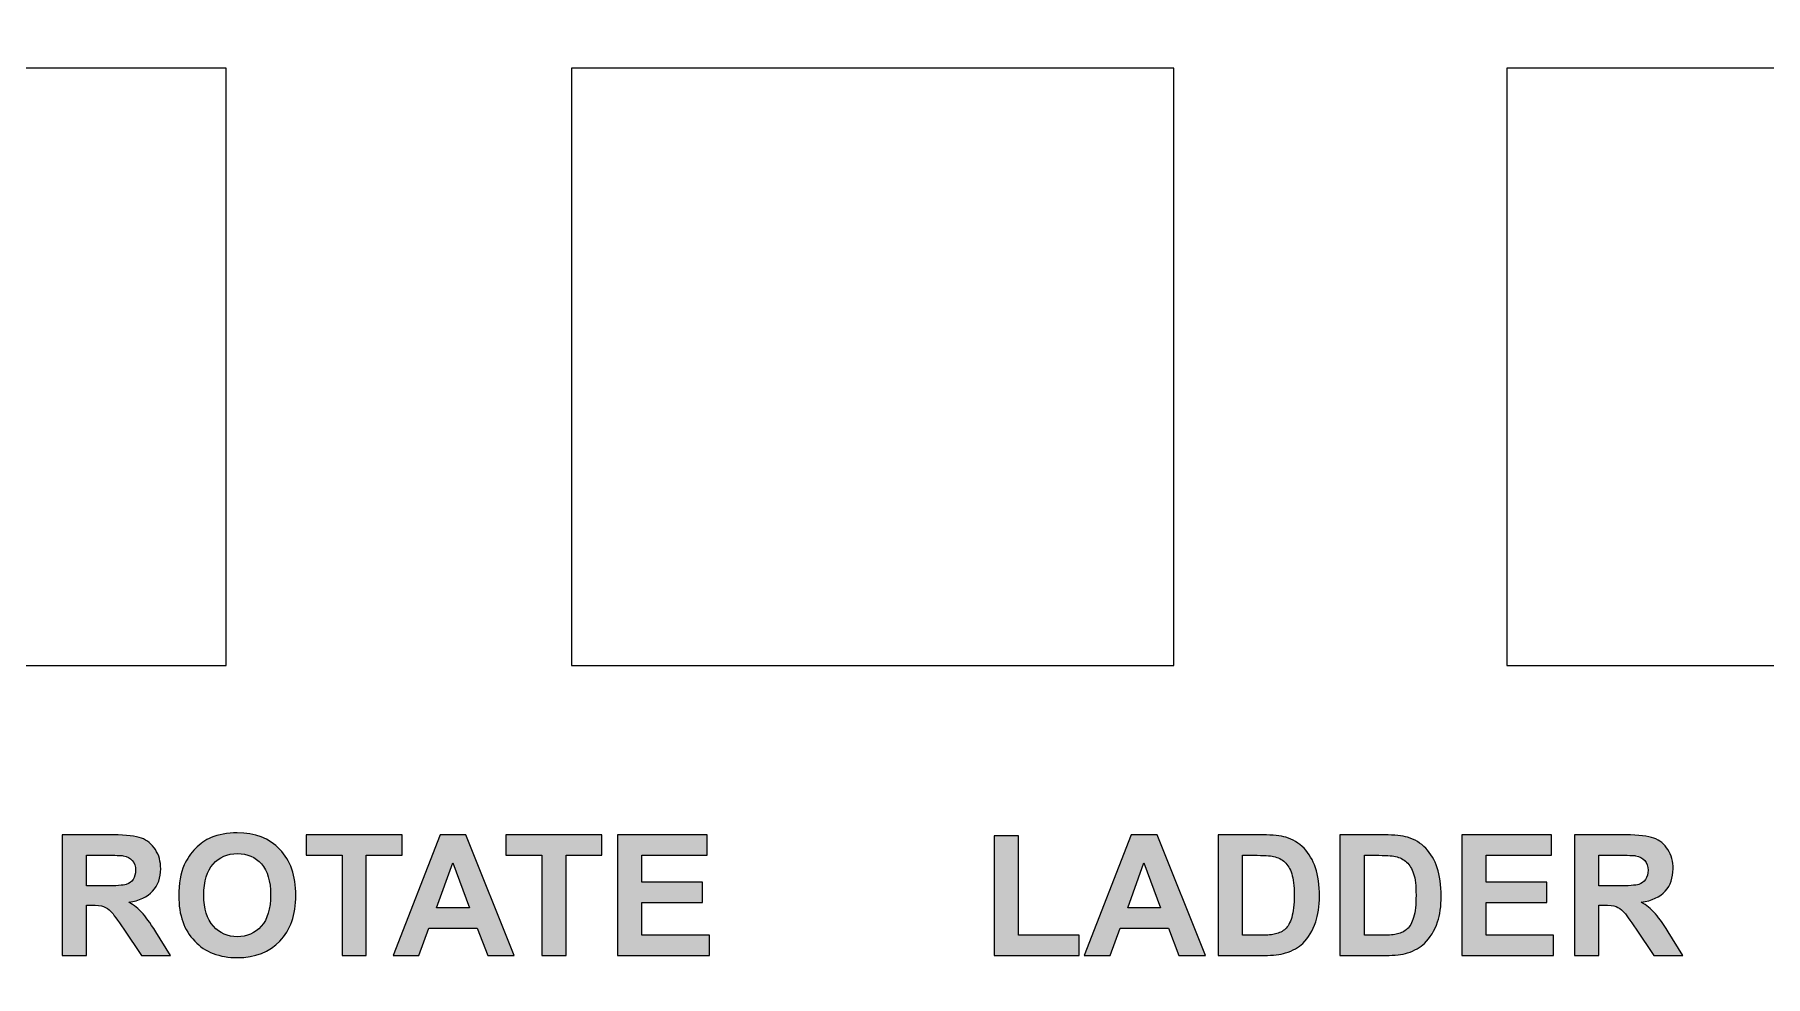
# Model space of a CAD drawing. Header units: inches. Extents: x -5.25 to 4.1, y -1.02 to 4.
# Drawn here: x -2.883 to -1.743, y 2.183 to 2.804 of the extents above; entities that cross this region are included whole.
import ezdxf

# ---------------------------------------------------------------- set-up
doc = ezdxf.new("R2010")
doc.units = ezdxf.units.IN
doc.header["$MEASUREMENT"] = 0
doc.layers.add('Layer 1', color=7, linetype='Continuous', lineweight=0)

# ---------------------------------------------------------------- blocks, each defined once
blk = doc.blocks.new('Block_14')
at = {"layer": 'Layer 1', "true_color": 0x231f20, "transparency": 33554687}
h = blk.add_hatch(color=250, dxfattribs=at)
h.dxf.hatch_style = 2
edge = h.paths.add_edge_path()
edge.add_spline(control_points=[(-2.2511, 2.1968), (-2.2511, 2.1968), (-2.2511, 2.2757), (-2.2511, 2.2757), (-2.2511, 2.2757), (-2.2351, 2.2757), (-2.2351, 2.2757), (-2.2351, 2.2757), (-2.2351, 2.2102), (-2.2351, 2.2102), (-2.2351, 2.2102), (-2.1951, 2.2102), (-2.1951, 2.2102), (-2.1951, 2.2102), (-2.1951, 2.1968), (-2.1951, 2.1968), (-2.1951, 2.1968), (-2.2511, 2.1968), (-2.2511, 2.1968)], knot_values=[0, 0, 0, 0, 1, 1, 1, 2, 2, 2, 3, 3, 3, 4, 4, 4, 5, 5, 5, 6, 6, 6, 6], degree=3, periodic=0)
h = blk.add_hatch(color=250, dxfattribs=at)
h.dxf.hatch_style = 2
edge = h.paths.add_edge_path()
edge.add_spline(control_points=[(-2.1415, 2.2283), (-2.1415, 2.2283), (-2.1525, 2.2578), (-2.1525, 2.2578), (-2.1525, 2.2578), (-2.1632, 2.2283), (-2.1632, 2.2283), (-2.1632, 2.2283), (-2.1415, 2.2283), (-2.1415, 2.2283)], knot_values=[0, 0, 0, 0, 1, 1, 1, 2, 2, 2, 3, 3, 3, 3], degree=3, periodic=0)
edge = h.paths.add_edge_path()
edge.add_spline(control_points=[(-2.112, 2.1968), (-2.112, 2.1968), (-2.1294, 2.1968), (-2.1294, 2.1968), (-2.1294, 2.1968), (-2.1364, 2.2149), (-2.1364, 2.2149), (-2.1364, 2.2149), (-2.1682, 2.2149), (-2.1682, 2.2149), (-2.1682, 2.2149), (-2.1748, 2.1968), (-2.1748, 2.1968), (-2.1748, 2.1968), (-2.1918, 2.1968), (-2.1918, 2.1968), (-2.1918, 2.1968), (-2.1608, 2.2763), (-2.1608, 2.2763), (-2.1608, 2.2763), (-2.1438, 2.2763), (-2.1438, 2.2763), (-2.1438, 2.2763), (-2.112, 2.1968), (-2.112, 2.1968)], knot_values=[0, 0, 0, 0, 1, 1, 1, 2, 2, 2, 3, 3, 3, 4, 4, 4, 5, 5, 5, 6, 6, 6, 7, 7, 7, 8, 8, 8, 8], degree=3, periodic=0)
h = blk.add_hatch(color=250, dxfattribs=at)
h.dxf.hatch_style = 2
edge = h.paths.add_edge_path()
edge.add_spline(control_points=[(-2.0875, 2.2629), (-2.0875, 2.2629), (-2.0875, 2.2102), (-2.0875, 2.2102), (-2.0875, 2.2102), (-2.0755, 2.2102), (-2.0755, 2.2102), (-2.071, 2.2102), (-2.0677, 2.2104), (-2.0658, 2.211), (-2.0632, 2.2116), (-2.061, 2.2127), (-2.0593, 2.2143), (-2.0576, 2.2158), (-2.0562, 2.2184), (-2.0551, 2.2219), (-2.054, 2.2255), (-2.0534, 2.2304), (-2.0534, 2.2365), (-2.0534, 2.2427), (-2.054, 2.2474), (-2.0551, 2.2507), (-2.0562, 2.254), (-2.0577, 2.2565), (-2.0596, 2.2584), (-2.0616, 2.2602), (-2.0641, 2.2615), (-2.0671, 2.2621), (-2.0693, 2.2626), (-2.0737, 2.2629), (-2.0802, 2.2629), (-2.0802, 2.2629), (-2.0875, 2.2629), (-2.0875, 2.2629)], knot_values=[0, 0, 0, 0, 1, 1, 1, 2, 2, 2, 3, 3, 3, 4, 4, 4, 5, 5, 5, 6, 6, 6, 7, 7, 7, 8, 8, 8, 9, 9, 9, 10, 10, 10, 11, 11, 11, 11], degree=3, periodic=0)
edge = h.paths.add_edge_path()
edge.add_spline(control_points=[(-2.1035, 2.2763), (-2.1035, 2.2763), (-2.0742, 2.2763), (-2.0742, 2.2763), (-2.0675, 2.2763), (-2.0625, 2.2758), (-2.059, 2.2748), (-2.0544, 2.2734), (-2.0504, 2.271), (-2.047, 2.2675), (-2.0437, 2.264), (-2.0412, 2.2597), (-2.0394, 2.2546), (-2.0377, 2.2495), (-2.0368, 2.2433), (-2.0368, 2.2358), (-2.0368, 2.2293), (-2.0377, 2.2236), (-2.0393, 2.2189), (-2.0413, 2.2131), (-2.0441, 2.2084), (-2.0478, 2.2048), (-2.0506, 2.2021), (-2.0543, 2.2), (-2.0591, 2.1985), (-2.0626, 2.1974), (-2.0674, 2.1968), (-2.0733, 2.1968), (-2.0733, 2.1968), (-2.1035, 2.1968), (-2.1035, 2.1968), (-2.1035, 2.1968), (-2.1035, 2.2763), (-2.1035, 2.2763)], knot_values=[0, 0, 0, 0, 1, 1, 1, 2, 2, 2, 3, 3, 3, 4, 4, 4, 5, 5, 5, 6, 6, 6, 7, 7, 7, 8, 8, 8, 9, 9, 9, 10, 10, 10, 11, 11, 11, 11], degree=3, periodic=0)
h = blk.add_hatch(color=250, dxfattribs=at)
h.dxf.hatch_style = 2
edge = h.paths.add_edge_path()
edge.add_spline(control_points=[(-2.0072, 2.2629), (-2.0072, 2.2629), (-2.0072, 2.2102), (-2.0072, 2.2102), (-2.0072, 2.2102), (-1.9952, 2.2102), (-1.9952, 2.2102), (-1.9907, 2.2102), (-1.9875, 2.2104), (-1.9855, 2.211), (-1.9829, 2.2116), (-1.9807, 2.2127), (-1.979, 2.2143), (-1.9773, 2.2158), (-1.9759, 2.2184), (-1.9748, 2.2219), (-1.9737, 2.2255), (-1.9732, 2.2304), (-1.9732, 2.2365), (-1.9732, 2.2427), (-1.9737, 2.2474), (-1.9748, 2.2507), (-1.9759, 2.254), (-1.9774, 2.2565), (-1.9794, 2.2584), (-1.9813, 2.2602), (-1.9838, 2.2615), (-1.9868, 2.2621), (-1.9891, 2.2626), (-1.9935, 2.2629), (-2, 2.2629), (-2, 2.2629), (-2.0072, 2.2629), (-2.0072, 2.2629)], knot_values=[0, 0, 0, 0, 1, 1, 1, 2, 2, 2, 3, 3, 3, 4, 4, 4, 5, 5, 5, 6, 6, 6, 7, 7, 7, 8, 8, 8, 9, 9, 9, 10, 10, 10, 11, 11, 11, 11], degree=3, periodic=0)
edge = h.paths.add_edge_path()
edge.add_spline(control_points=[(-2.0233, 2.2763), (-2.0233, 2.2763), (-1.9939, 2.2763), (-1.9939, 2.2763), (-1.9873, 2.2763), (-1.9823, 2.2758), (-1.9788, 2.2748), (-1.9741, 2.2734), (-1.9701, 2.271), (-1.9668, 2.2675), (-1.9635, 2.264), (-1.9609, 2.2597), (-1.9592, 2.2546), (-1.9575, 2.2495), (-1.9566, 2.2433), (-1.9566, 2.2358), (-1.9566, 2.2293), (-1.9574, 2.2236), (-1.959, 2.2189), (-1.961, 2.2131), (-1.9639, 2.2084), (-1.9676, 2.2048), (-1.9703, 2.2021), (-1.9741, 2.2), (-1.9788, 2.1985), (-1.9824, 2.1974), (-1.9871, 2.1968), (-1.9931, 2.1968), (-1.9931, 2.1968), (-2.0233, 2.1968), (-2.0233, 2.1968), (-2.0233, 2.1968), (-2.0233, 2.2763), (-2.0233, 2.2763)], knot_values=[0, 0, 0, 0, 1, 1, 1, 2, 2, 2, 3, 3, 3, 4, 4, 4, 5, 5, 5, 6, 6, 6, 7, 7, 7, 8, 8, 8, 9, 9, 9, 10, 10, 10, 11, 11, 11, 11], degree=3, periodic=0)
h = blk.add_hatch(color=250, dxfattribs=at)
h.dxf.hatch_style = 2
edge = h.paths.add_edge_path()
edge.add_spline(control_points=[(-1.943, 2.1968), (-1.943, 2.1968), (-1.943, 2.2763), (-1.943, 2.2763), (-1.943, 2.2763), (-1.884, 2.2763), (-1.884, 2.2763), (-1.884, 2.2763), (-1.884, 2.2629), (-1.884, 2.2629), (-1.884, 2.2629), (-1.9269, 2.2629), (-1.9269, 2.2629), (-1.9269, 2.2629), (-1.9269, 2.2452), (-1.9269, 2.2452), (-1.9269, 2.2452), (-1.887, 2.2452), (-1.887, 2.2452), (-1.887, 2.2452), (-1.887, 2.2318), (-1.887, 2.2318), (-1.887, 2.2318), (-1.9269, 2.2318), (-1.9269, 2.2318), (-1.9269, 2.2318), (-1.9269, 2.2102), (-1.9269, 2.2102), (-1.9269, 2.2102), (-1.8825, 2.2102), (-1.8825, 2.2102), (-1.8825, 2.2102), (-1.8825, 2.1968), (-1.8825, 2.1968), (-1.8825, 2.1968), (-1.943, 2.1968), (-1.943, 2.1968)], knot_values=[0, 0, 0, 0, 1, 1, 1, 2, 2, 2, 3, 3, 3, 4, 4, 4, 5, 5, 5, 6, 6, 6, 7, 7, 7, 8, 8, 8, 9, 9, 9, 10, 10, 10, 11, 11, 11, 12, 12, 12, 12], degree=3, periodic=0)
h = blk.add_hatch(color=250, dxfattribs=at)
h.dxf.hatch_style = 2
edge = h.paths.add_edge_path()
edge.add_spline(control_points=[(-1.8528, 2.2427), (-1.8528, 2.2427), (-1.8409, 2.2427), (-1.8409, 2.2427), (-1.8332, 2.2427), (-1.8284, 2.243), (-1.8264, 2.2437), (-1.8245, 2.2443), (-1.823, 2.2454), (-1.8219, 2.247), (-1.8209, 2.2486), (-1.8203, 2.2506), (-1.8203, 2.253), (-1.8203, 2.2557), (-1.821, 2.2578), (-1.8225, 2.2595), (-1.8239, 2.2611), (-1.8259, 2.2622), (-1.8285, 2.2626), (-1.8298, 2.2628), (-1.8337, 2.2629), (-1.8402, 2.2629), (-1.8402, 2.2629), (-1.8528, 2.2629), (-1.8528, 2.2629), (-1.8528, 2.2629), (-1.8528, 2.2427), (-1.8528, 2.2427)], knot_values=[0, 0, 0, 0, 1, 1, 1, 2, 2, 2, 3, 3, 3, 4, 4, 4, 5, 5, 5, 6, 6, 6, 7, 7, 7, 8, 8, 8, 9, 9, 9, 9], degree=3, periodic=0)
edge = h.paths.add_edge_path()
edge.add_spline(control_points=[(-1.8688, 2.1968), (-1.8688, 2.1968), (-1.8688, 2.2763), (-1.8688, 2.2763), (-1.8688, 2.2763), (-1.835, 2.2763), (-1.835, 2.2763), (-1.8265, 2.2763), (-1.8203, 2.2756), (-1.8165, 2.2742), (-1.8126, 2.2728), (-1.8095, 2.2702), (-1.8072, 2.2666), (-1.8049, 2.2629), (-1.8038, 2.2587), (-1.8038, 2.254), (-1.8038, 2.2481), (-1.8055, 2.2431), (-1.809, 2.2392), (-1.8125, 2.2354), (-1.8178, 2.2329), (-1.8248, 2.2319), (-1.8213, 2.2299), (-1.8184, 2.2276), (-1.8162, 2.2252), (-1.8139, 2.2228), (-1.8109, 2.2185), (-1.807, 2.2123), (-1.807, 2.2123), (-1.7973, 2.1968), (-1.7973, 2.1968), (-1.7973, 2.1968), (-1.8165, 2.1968), (-1.8165, 2.1968), (-1.8165, 2.1968), (-1.8281, 2.2141), (-1.8281, 2.2141), (-1.8322, 2.2203), (-1.8351, 2.2242), (-1.8366, 2.2258), (-1.8381, 2.2274), (-1.8397, 2.2285), (-1.8414, 2.2291), (-1.8431, 2.2297), (-1.8458, 2.23), (-1.8495, 2.23), (-1.8495, 2.23), (-1.8528, 2.23), (-1.8528, 2.23), (-1.8528, 2.23), (-1.8528, 2.1968), (-1.8528, 2.1968), (-1.8528, 2.1968), (-1.8688, 2.1968), (-1.8688, 2.1968)], knot_values=[0, 0, 0, 0, 1, 1, 1, 2, 2, 2, 3, 3, 3, 4, 4, 4, 5, 5, 5, 6, 6, 6, 7, 7, 7, 8, 8, 8, 9, 9, 9, 10, 10, 10, 11, 11, 11, 12, 12, 12, 13, 13, 13, 14, 14, 14, 15, 15, 15, 16, 16, 16, 17, 17, 17, 18, 18, 18, 18], degree=3, periodic=0)
at = {"layer": 'Layer 1'}
for points, knots in [([(-2.2511, 2.1968), (-2.2511, 2.1968), (-2.2511, 2.2757), (-2.2511, 2.2757), (-2.2511, 2.2757), (-2.2351, 2.2757), (-2.2351, 2.2757), (-2.2351, 2.2757), (-2.2351, 2.2102), (-2.2351, 2.2102), (-2.2351, 2.2102), (-2.1951, 2.2102), (-2.1951, 2.2102), (-2.1951, 2.2102), (-2.1951, 2.1968), (-2.1951, 2.1968), (-2.1951, 2.1968), (-2.2511, 2.1968), (-2.2511, 2.1968)], [0, 0, 0, 0, 1, 1, 1, 2, 2, 2, 3, 3, 3, 4, 4, 4, 5, 5, 5, 6, 6, 6, 6]), ([(-2.112, 2.1968), (-2.112, 2.1968), (-2.1294, 2.1968), (-2.1294, 2.1968), (-2.1294, 2.1968), (-2.1364, 2.2149), (-2.1364, 2.2149), (-2.1364, 2.2149), (-2.1682, 2.2149), (-2.1682, 2.2149), (-2.1682, 2.2149), (-2.1748, 2.1968), (-2.1748, 2.1968), (-2.1748, 2.1968), (-2.1918, 2.1968), (-2.1918, 2.1968), (-2.1918, 2.1968), (-2.1608, 2.2763), (-2.1608, 2.2763), (-2.1608, 2.2763), (-2.1438, 2.2763), (-2.1438, 2.2763), (-2.1438, 2.2763), (-2.112, 2.1968), (-2.112, 2.1968)], [0, 0, 0, 0, 1, 1, 1, 2, 2, 2, 3, 3, 3, 4, 4, 4, 5, 5, 5, 6, 6, 6, 7, 7, 7, 8, 8, 8, 8]), ([(-2.1035, 2.2763), (-2.1035, 2.2763), (-2.0742, 2.2763), (-2.0742, 2.2763), (-2.0675, 2.2763), (-2.0625, 2.2758), (-2.059, 2.2748), (-2.0544, 2.2734), (-2.0504, 2.271), (-2.047, 2.2675), (-2.0437, 2.264), (-2.0412, 2.2597), (-2.0394, 2.2546), (-2.0377, 2.2495), (-2.0368, 2.2433), (-2.0368, 2.2358), (-2.0368, 2.2293), (-2.0377, 2.2236), (-2.0393, 2.2189), (-2.0413, 2.2131), (-2.0441, 2.2084), (-2.0478, 2.2048), (-2.0506, 2.2021), (-2.0543, 2.2), (-2.0591, 2.1985), (-2.0626, 2.1974), (-2.0674, 2.1968), (-2.0733, 2.1968), (-2.0733, 2.1968), (-2.1035, 2.1968), (-2.1035, 2.1968), (-2.1035, 2.1968), (-2.1035, 2.2763), (-2.1035, 2.2763)], [0, 0, 0, 0, 1, 1, 1, 2, 2, 2, 3, 3, 3, 4, 4, 4, 5, 5, 5, 6, 6, 6, 7, 7, 7, 8, 8, 8, 9, 9, 9, 10, 10, 10, 11, 11, 11, 11]), ([(-2.0233, 2.2763), (-2.0233, 2.2763), (-1.9939, 2.2763), (-1.9939, 2.2763), (-1.9873, 2.2763), (-1.9823, 2.2758), (-1.9788, 2.2748), (-1.9741, 2.2734), (-1.9701, 2.271), (-1.9668, 2.2675), (-1.9635, 2.264), (-1.9609, 2.2597), (-1.9592, 2.2546), (-1.9575, 2.2495), (-1.9566, 2.2433), (-1.9566, 2.2358), (-1.9566, 2.2293), (-1.9574, 2.2236), (-1.959, 2.2189), (-1.961, 2.2131), (-1.9639, 2.2084), (-1.9676, 2.2048), (-1.9703, 2.2021), (-1.9741, 2.2), (-1.9788, 2.1985), (-1.9824, 2.1974), (-1.9871, 2.1968), (-1.9931, 2.1968), (-1.9931, 2.1968), (-2.0233, 2.1968), (-2.0233, 2.1968), (-2.0233, 2.1968), (-2.0233, 2.2763), (-2.0233, 2.2763)], [0, 0, 0, 0, 1, 1, 1, 2, 2, 2, 3, 3, 3, 4, 4, 4, 5, 5, 5, 6, 6, 6, 7, 7, 7, 8, 8, 8, 9, 9, 9, 10, 10, 10, 11, 11, 11, 11]), ([(-1.943, 2.1968), (-1.943, 2.1968), (-1.943, 2.2763), (-1.943, 2.2763), (-1.943, 2.2763), (-1.884, 2.2763), (-1.884, 2.2763), (-1.884, 2.2763), (-1.884, 2.2629), (-1.884, 2.2629), (-1.884, 2.2629), (-1.9269, 2.2629), (-1.9269, 2.2629), (-1.9269, 2.2629), (-1.9269, 2.2452), (-1.9269, 2.2452), (-1.9269, 2.2452), (-1.887, 2.2452), (-1.887, 2.2452), (-1.887, 2.2452), (-1.887, 2.2318), (-1.887, 2.2318), (-1.887, 2.2318), (-1.9269, 2.2318), (-1.9269, 2.2318), (-1.9269, 2.2318), (-1.9269, 2.2102), (-1.9269, 2.2102), (-1.9269, 2.2102), (-1.8825, 2.2102), (-1.8825, 2.2102), (-1.8825, 2.2102), (-1.8825, 2.1968), (-1.8825, 2.1968), (-1.8825, 2.1968), (-1.943, 2.1968), (-1.943, 2.1968)], [0, 0, 0, 0, 1, 1, 1, 2, 2, 2, 3, 3, 3, 4, 4, 4, 5, 5, 5, 6, 6, 6, 7, 7, 7, 8, 8, 8, 9, 9, 9, 10, 10, 10, 11, 11, 11, 12, 12, 12, 12]), ([(-1.8688, 2.1968), (-1.8688, 2.1968), (-1.8688, 2.2763), (-1.8688, 2.2763), (-1.8688, 2.2763), (-1.835, 2.2763), (-1.835, 2.2763), (-1.8265, 2.2763), (-1.8203, 2.2756), (-1.8165, 2.2742), (-1.8126, 2.2728), (-1.8095, 2.2702), (-1.8072, 2.2666), (-1.8049, 2.2629), (-1.8038, 2.2587), (-1.8038, 2.254), (-1.8038, 2.2481), (-1.8055, 2.2431), (-1.809, 2.2392), (-1.8125, 2.2354), (-1.8178, 2.2329), (-1.8248, 2.2319), (-1.8213, 2.2299), (-1.8184, 2.2276), (-1.8162, 2.2252), (-1.8139, 2.2228), (-1.8109, 2.2185), (-1.807, 2.2123), (-1.807, 2.2123), (-1.7973, 2.1968), (-1.7973, 2.1968), (-1.7973, 2.1968), (-1.8165, 2.1968), (-1.8165, 2.1968), (-1.8165, 2.1968), (-1.8281, 2.2141), (-1.8281, 2.2141), (-1.8322, 2.2203), (-1.8351, 2.2242), (-1.8366, 2.2258), (-1.8381, 2.2274), (-1.8397, 2.2285), (-1.8414, 2.2291), (-1.8431, 2.2297), (-1.8458, 2.23), (-1.8495, 2.23), (-1.8495, 2.23), (-1.8528, 2.23), (-1.8528, 2.23), (-1.8528, 2.23), (-1.8528, 2.1968), (-1.8528, 2.1968), (-1.8528, 2.1968), (-1.8688, 2.1968), (-1.8688, 2.1968)], [0, 0, 0, 0, 1, 1, 1, 2, 2, 2, 3, 3, 3, 4, 4, 4, 5, 5, 5, 6, 6, 6, 7, 7, 7, 8, 8, 8, 9, 9, 9, 10, 10, 10, 11, 11, 11, 12, 12, 12, 13, 13, 13, 14, 14, 14, 15, 15, 15, 16, 16, 16, 17, 17, 17, 18, 18, 18, 18]), ([(-2.0875, 2.2629), (-2.0875, 2.2629), (-2.0875, 2.2102), (-2.0875, 2.2102), (-2.0875, 2.2102), (-2.0755, 2.2102), (-2.0755, 2.2102), (-2.071, 2.2102), (-2.0677, 2.2104), (-2.0658, 2.211), (-2.0632, 2.2116), (-2.061, 2.2127), (-2.0593, 2.2143), (-2.0576, 2.2158), (-2.0562, 2.2184), (-2.0551, 2.2219), (-2.054, 2.2255), (-2.0534, 2.2304), (-2.0534, 2.2365), (-2.0534, 2.2427), (-2.054, 2.2474), (-2.0551, 2.2507), (-2.0562, 2.254), (-2.0577, 2.2565), (-2.0596, 2.2584), (-2.0616, 2.2602), (-2.0641, 2.2615), (-2.0671, 2.2621), (-2.0693, 2.2626), (-2.0737, 2.2629), (-2.0802, 2.2629), (-2.0802, 2.2629), (-2.0875, 2.2629), (-2.0875, 2.2629)], [0, 0, 0, 0, 1, 1, 1, 2, 2, 2, 3, 3, 3, 4, 4, 4, 5, 5, 5, 6, 6, 6, 7, 7, 7, 8, 8, 8, 9, 9, 9, 10, 10, 10, 11, 11, 11, 11]), ([(-2.0072, 2.2629), (-2.0072, 2.2629), (-2.0072, 2.2102), (-2.0072, 2.2102), (-2.0072, 2.2102), (-1.9952, 2.2102), (-1.9952, 2.2102), (-1.9907, 2.2102), (-1.9875, 2.2104), (-1.9855, 2.211), (-1.9829, 2.2116), (-1.9807, 2.2127), (-1.979, 2.2143), (-1.9773, 2.2158), (-1.9759, 2.2184), (-1.9748, 2.2219), (-1.9737, 2.2255), (-1.9732, 2.2304), (-1.9732, 2.2365), (-1.9732, 2.2427), (-1.9737, 2.2474), (-1.9748, 2.2507), (-1.9759, 2.254), (-1.9774, 2.2565), (-1.9794, 2.2584), (-1.9813, 2.2602), (-1.9838, 2.2615), (-1.9868, 2.2621), (-1.9891, 2.2626), (-1.9935, 2.2629), (-2, 2.2629), (-2, 2.2629), (-2.0072, 2.2629), (-2.0072, 2.2629)], [0, 0, 0, 0, 1, 1, 1, 2, 2, 2, 3, 3, 3, 4, 4, 4, 5, 5, 5, 6, 6, 6, 7, 7, 7, 8, 8, 8, 9, 9, 9, 10, 10, 10, 11, 11, 11, 11]), ([(-1.8528, 2.2427), (-1.8528, 2.2427), (-1.8409, 2.2427), (-1.8409, 2.2427), (-1.8332, 2.2427), (-1.8284, 2.243), (-1.8264, 2.2437), (-1.8245, 2.2443), (-1.823, 2.2454), (-1.8219, 2.247), (-1.8209, 2.2486), (-1.8203, 2.2506), (-1.8203, 2.253), (-1.8203, 2.2557), (-1.821, 2.2578), (-1.8225, 2.2595), (-1.8239, 2.2611), (-1.8259, 2.2622), (-1.8285, 2.2626), (-1.8298, 2.2628), (-1.8337, 2.2629), (-1.8402, 2.2629), (-1.8402, 2.2629), (-1.8528, 2.2629), (-1.8528, 2.2629), (-1.8528, 2.2629), (-1.8528, 2.2427), (-1.8528, 2.2427)], [0, 0, 0, 0, 1, 1, 1, 2, 2, 2, 3, 3, 3, 4, 4, 4, 5, 5, 5, 6, 6, 6, 7, 7, 7, 8, 8, 8, 9, 9, 9, 9]), ([(-2.1415, 2.2283), (-2.1415, 2.2283), (-2.1525, 2.2578), (-2.1525, 2.2578), (-2.1525, 2.2578), (-2.1632, 2.2283), (-2.1632, 2.2283), (-2.1632, 2.2283), (-2.1415, 2.2283), (-2.1415, 2.2283)], [0, 0, 0, 0, 1, 1, 1, 2, 2, 2, 3, 3, 3, 3])]:
    blk.add_open_spline(points, degree=3, knots=knots, dxfattribs=at)
blk = doc.blocks.new('Block_16')
at = {"layer": 'Layer 1', "true_color": 0x231f20, "transparency": 33554687}
h = blk.add_hatch(color=250, dxfattribs=at)
h.dxf.hatch_style = 2
edge = h.paths.add_edge_path()
edge.add_spline(control_points=[(-2.8494, 2.2427), (-2.8494, 2.2427), (-2.8375, 2.2427), (-2.8375, 2.2427), (-2.8298, 2.2427), (-2.825, 2.243), (-2.8231, 2.2437), (-2.8211, 2.2443), (-2.8196, 2.2454), (-2.8186, 2.247), (-2.8175, 2.2486), (-2.8169, 2.2506), (-2.8169, 2.253), (-2.8169, 2.2557), (-2.8176, 2.2578), (-2.8191, 2.2595), (-2.8205, 2.2611), (-2.8225, 2.2622), (-2.8251, 2.2626), (-2.8264, 2.2628), (-2.8303, 2.2629), (-2.8368, 2.2629), (-2.8368, 2.2629), (-2.8494, 2.2629), (-2.8494, 2.2629), (-2.8494, 2.2629), (-2.8494, 2.2427), (-2.8494, 2.2427)], knot_values=[0, 0, 0, 0, 1, 1, 1, 2, 2, 2, 3, 3, 3, 4, 4, 4, 5, 5, 5, 6, 6, 6, 7, 7, 7, 8, 8, 8, 9, 9, 9, 9], degree=3, periodic=0)
edge = h.paths.add_edge_path()
edge.add_spline(control_points=[(-2.8654, 2.1968), (-2.8654, 2.1968), (-2.8654, 2.2763), (-2.8654, 2.2763), (-2.8654, 2.2763), (-2.8316, 2.2763), (-2.8316, 2.2763), (-2.8231, 2.2763), (-2.817, 2.2756), (-2.8131, 2.2742), (-2.8093, 2.2728), (-2.8062, 2.2702), (-2.8039, 2.2666), (-2.8015, 2.2629), (-2.8004, 2.2587), (-2.8004, 2.254), (-2.8004, 2.2481), (-2.8021, 2.2431), (-2.8057, 2.2392), (-2.8092, 2.2354), (-2.8144, 2.2329), (-2.8214, 2.2319), (-2.8179, 2.2299), (-2.815, 2.2276), (-2.8128, 2.2252), (-2.8105, 2.2228), (-2.8075, 2.2185), (-2.8036, 2.2123), (-2.8036, 2.2123), (-2.7939, 2.1968), (-2.7939, 2.1968), (-2.7939, 2.1968), (-2.8131, 2.1968), (-2.8131, 2.1968), (-2.8131, 2.1968), (-2.8247, 2.2141), (-2.8247, 2.2141), (-2.8289, 2.2203), (-2.8317, 2.2242), (-2.8332, 2.2258), (-2.8347, 2.2274), (-2.8363, 2.2285), (-2.838, 2.2291), (-2.8397, 2.2297), (-2.8424, 2.23), (-2.8461, 2.23), (-2.8461, 2.23), (-2.8494, 2.23), (-2.8494, 2.23), (-2.8494, 2.23), (-2.8494, 2.1968), (-2.8494, 2.1968), (-2.8494, 2.1968), (-2.8654, 2.1968), (-2.8654, 2.1968)], knot_values=[0, 0, 0, 0, 1, 1, 1, 2, 2, 2, 3, 3, 3, 4, 4, 4, 5, 5, 5, 6, 6, 6, 7, 7, 7, 8, 8, 8, 9, 9, 9, 10, 10, 10, 11, 11, 11, 12, 12, 12, 13, 13, 13, 14, 14, 14, 15, 15, 15, 16, 16, 16, 17, 17, 17, 18, 18, 18, 18], degree=3, periodic=0)
h = blk.add_hatch(color=250, dxfattribs=at)
h.dxf.hatch_style = 2
edge = h.paths.add_edge_path()
edge.add_spline(control_points=[(-2.772, 2.2366), (-2.772, 2.2276), (-2.7699, 2.2208), (-2.7657, 2.2161), (-2.7616, 2.2115), (-2.7563, 2.2092), (-2.7499, 2.2092), (-2.7435, 2.2092), (-2.7382, 2.2115), (-2.7341, 2.2161), (-2.73, 2.2207), (-2.728, 2.2276), (-2.728, 2.2368), (-2.728, 2.2459), (-2.73, 2.2527), (-2.734, 2.2572), (-2.7379, 2.2617), (-2.7433, 2.264), (-2.7499, 2.264), (-2.7565, 2.264), (-2.7618, 2.2617), (-2.7659, 2.2571), (-2.7699, 2.2526), (-2.772, 2.2458), (-2.772, 2.2366)], knot_values=[0, 0, 0, 0, 1, 1, 1, 2, 2, 2, 3, 3, 3, 4, 4, 4, 5, 5, 5, 6, 6, 6, 7, 7, 7, 8, 8, 8, 8], degree=3, periodic=0)
edge = h.paths.add_edge_path()
edge.add_spline(control_points=[(-2.7885, 2.2361), (-2.7885, 2.2442), (-2.7873, 2.251), (-2.7849, 2.2565), (-2.7831, 2.2605), (-2.7806, 2.2642), (-2.7775, 2.2674), (-2.7743, 2.2706), (-2.7709, 2.273), (-2.7672, 2.2745), (-2.7622, 2.2766), (-2.7565, 2.2777), (-2.75, 2.2777), (-2.7383, 2.2777), (-2.7289, 2.274), (-2.7219, 2.2668), (-2.7149, 2.2595), (-2.7114, 2.2494), (-2.7114, 2.2365), (-2.7114, 2.2236), (-2.7149, 2.2136), (-2.7218, 2.2063), (-2.7288, 2.1991), (-2.7381, 2.1954), (-2.7498, 2.1954), (-2.7617, 2.1954), (-2.7711, 2.199), (-2.778, 2.2063), (-2.785, 2.2135), (-2.7885, 2.2234), (-2.7885, 2.2361)], knot_values=[0, 0, 0, 0, 1, 1, 1, 2, 2, 2, 3, 3, 3, 4, 4, 4, 5, 5, 5, 6, 6, 6, 7, 7, 7, 8, 8, 8, 9, 9, 9, 10, 10, 10, 10], degree=3, periodic=0)
h = blk.add_hatch(color=250, dxfattribs=at)
h.dxf.hatch_style = 2
edge = h.paths.add_edge_path()
edge.add_spline(control_points=[(-2.6809, 2.1968), (-2.6809, 2.1968), (-2.6809, 2.2629), (-2.6809, 2.2629), (-2.6809, 2.2629), (-2.7045, 2.2629), (-2.7045, 2.2629), (-2.7045, 2.2629), (-2.7045, 2.2763), (-2.7045, 2.2763), (-2.7045, 2.2763), (-2.6413, 2.2763), (-2.6413, 2.2763), (-2.6413, 2.2763), (-2.6413, 2.2629), (-2.6413, 2.2629), (-2.6413, 2.2629), (-2.6649, 2.2629), (-2.6649, 2.2629), (-2.6649, 2.2629), (-2.6649, 2.1968), (-2.6649, 2.1968), (-2.6649, 2.1968), (-2.6809, 2.1968), (-2.6809, 2.1968)], knot_values=[0, 0, 0, 0, 1, 1, 1, 2, 2, 2, 3, 3, 3, 4, 4, 4, 5, 5, 5, 6, 6, 6, 7, 7, 7, 8, 8, 8, 8], degree=3, periodic=0)
h = blk.add_hatch(color=250, dxfattribs=at)
h.dxf.hatch_style = 2
edge = h.paths.add_edge_path()
edge.add_spline(control_points=[(-2.597, 2.2283), (-2.597, 2.2283), (-2.608, 2.2578), (-2.608, 2.2578), (-2.608, 2.2578), (-2.6187, 2.2283), (-2.6187, 2.2283), (-2.6187, 2.2283), (-2.597, 2.2283), (-2.597, 2.2283)], knot_values=[0, 0, 0, 0, 1, 1, 1, 2, 2, 2, 3, 3, 3, 3], degree=3, periodic=0)
edge = h.paths.add_edge_path()
edge.add_spline(control_points=[(-2.5675, 2.1968), (-2.5675, 2.1968), (-2.5849, 2.1968), (-2.5849, 2.1968), (-2.5849, 2.1968), (-2.5919, 2.2149), (-2.5919, 2.2149), (-2.5919, 2.2149), (-2.6237, 2.2149), (-2.6237, 2.2149), (-2.6237, 2.2149), (-2.6302, 2.1968), (-2.6302, 2.1968), (-2.6302, 2.1968), (-2.6473, 2.1968), (-2.6473, 2.1968), (-2.6473, 2.1968), (-2.6163, 2.2763), (-2.6163, 2.2763), (-2.6163, 2.2763), (-2.5993, 2.2763), (-2.5993, 2.2763), (-2.5993, 2.2763), (-2.5675, 2.1968), (-2.5675, 2.1968)], knot_values=[0, 0, 0, 0, 1, 1, 1, 2, 2, 2, 3, 3, 3, 4, 4, 4, 5, 5, 5, 6, 6, 6, 7, 7, 7, 8, 8, 8, 8], degree=3, periodic=0)
h = blk.add_hatch(color=250, dxfattribs=at)
h.dxf.hatch_style = 2
edge = h.paths.add_edge_path()
edge.add_spline(control_points=[(-2.5493, 2.1968), (-2.5493, 2.1968), (-2.5493, 2.2629), (-2.5493, 2.2629), (-2.5493, 2.2629), (-2.5729, 2.2629), (-2.5729, 2.2629), (-2.5729, 2.2629), (-2.5729, 2.2763), (-2.5729, 2.2763), (-2.5729, 2.2763), (-2.5097, 2.2763), (-2.5097, 2.2763), (-2.5097, 2.2763), (-2.5097, 2.2629), (-2.5097, 2.2629), (-2.5097, 2.2629), (-2.5332, 2.2629), (-2.5332, 2.2629), (-2.5332, 2.2629), (-2.5332, 2.1968), (-2.5332, 2.1968), (-2.5332, 2.1968), (-2.5493, 2.1968), (-2.5493, 2.1968)], knot_values=[0, 0, 0, 0, 1, 1, 1, 2, 2, 2, 3, 3, 3, 4, 4, 4, 5, 5, 5, 6, 6, 6, 7, 7, 7, 8, 8, 8, 8], degree=3, periodic=0)
h = blk.add_hatch(color=250, dxfattribs=at)
h.dxf.hatch_style = 2
edge = h.paths.add_edge_path()
edge.add_spline(control_points=[(-2.4993, 2.1968), (-2.4993, 2.1968), (-2.4993, 2.2763), (-2.4993, 2.2763), (-2.4993, 2.2763), (-2.4404, 2.2763), (-2.4404, 2.2763), (-2.4404, 2.2763), (-2.4404, 2.2629), (-2.4404, 2.2629), (-2.4404, 2.2629), (-2.4833, 2.2629), (-2.4833, 2.2629), (-2.4833, 2.2629), (-2.4833, 2.2452), (-2.4833, 2.2452), (-2.4833, 2.2452), (-2.4433, 2.2452), (-2.4433, 2.2452), (-2.4433, 2.2452), (-2.4433, 2.2318), (-2.4433, 2.2318), (-2.4433, 2.2318), (-2.4833, 2.2318), (-2.4833, 2.2318), (-2.4833, 2.2318), (-2.4833, 2.2102), (-2.4833, 2.2102), (-2.4833, 2.2102), (-2.4388, 2.2102), (-2.4388, 2.2102), (-2.4388, 2.2102), (-2.4388, 2.1968), (-2.4388, 2.1968), (-2.4388, 2.1968), (-2.4993, 2.1968), (-2.4993, 2.1968)], knot_values=[0, 0, 0, 0, 1, 1, 1, 2, 2, 2, 3, 3, 3, 4, 4, 4, 5, 5, 5, 6, 6, 6, 7, 7, 7, 8, 8, 8, 9, 9, 9, 10, 10, 10, 11, 11, 11, 12, 12, 12, 12], degree=3, periodic=0)
at = {"layer": 'Layer 1'}
for points, knots in [([(-2.8654, 2.1968), (-2.8654, 2.1968), (-2.8654, 2.2763), (-2.8654, 2.2763), (-2.8654, 2.2763), (-2.8316, 2.2763), (-2.8316, 2.2763), (-2.8231, 2.2763), (-2.817, 2.2756), (-2.8131, 2.2742), (-2.8093, 2.2728), (-2.8062, 2.2702), (-2.8039, 2.2666), (-2.8015, 2.2629), (-2.8004, 2.2587), (-2.8004, 2.254), (-2.8004, 2.2481), (-2.8021, 2.2431), (-2.8057, 2.2392), (-2.8092, 2.2354), (-2.8144, 2.2329), (-2.8214, 2.2319), (-2.8179, 2.2299), (-2.815, 2.2276), (-2.8128, 2.2252), (-2.8105, 2.2228), (-2.8075, 2.2185), (-2.8036, 2.2123), (-2.8036, 2.2123), (-2.7939, 2.1968), (-2.7939, 2.1968), (-2.7939, 2.1968), (-2.8131, 2.1968), (-2.8131, 2.1968), (-2.8131, 2.1968), (-2.8247, 2.2141), (-2.8247, 2.2141), (-2.8289, 2.2203), (-2.8317, 2.2242), (-2.8332, 2.2258), (-2.8347, 2.2274), (-2.8363, 2.2285), (-2.838, 2.2291), (-2.8397, 2.2297), (-2.8424, 2.23), (-2.8461, 2.23), (-2.8461, 2.23), (-2.8494, 2.23), (-2.8494, 2.23), (-2.8494, 2.23), (-2.8494, 2.1968), (-2.8494, 2.1968), (-2.8494, 2.1968), (-2.8654, 2.1968), (-2.8654, 2.1968)], [0, 0, 0, 0, 1, 1, 1, 2, 2, 2, 3, 3, 3, 4, 4, 4, 5, 5, 5, 6, 6, 6, 7, 7, 7, 8, 8, 8, 9, 9, 9, 10, 10, 10, 11, 11, 11, 12, 12, 12, 13, 13, 13, 14, 14, 14, 15, 15, 15, 16, 16, 16, 17, 17, 17, 18, 18, 18, 18]), ([(-2.7885, 2.2361), (-2.7885, 2.2442), (-2.7873, 2.251), (-2.7849, 2.2565), (-2.7831, 2.2605), (-2.7806, 2.2642), (-2.7775, 2.2674), (-2.7743, 2.2706), (-2.7709, 2.273), (-2.7672, 2.2745), (-2.7622, 2.2766), (-2.7565, 2.2777), (-2.75, 2.2777), (-2.7383, 2.2777), (-2.7289, 2.274), (-2.7219, 2.2668), (-2.7149, 2.2595), (-2.7114, 2.2494), (-2.7114, 2.2365), (-2.7114, 2.2236), (-2.7149, 2.2136), (-2.7218, 2.2063), (-2.7288, 2.1991), (-2.7381, 2.1954), (-2.7498, 2.1954), (-2.7617, 2.1954), (-2.7711, 2.199), (-2.778, 2.2063), (-2.785, 2.2135), (-2.7885, 2.2234), (-2.7885, 2.2361)], [0, 0, 0, 0, 1, 1, 1, 2, 2, 2, 3, 3, 3, 4, 4, 4, 5, 5, 5, 6, 6, 6, 7, 7, 7, 8, 8, 8, 9, 9, 9, 10, 10, 10, 10]), ([(-2.6809, 2.1968), (-2.6809, 2.1968), (-2.6809, 2.2629), (-2.6809, 2.2629), (-2.6809, 2.2629), (-2.7045, 2.2629), (-2.7045, 2.2629), (-2.7045, 2.2629), (-2.7045, 2.2763), (-2.7045, 2.2763), (-2.7045, 2.2763), (-2.6413, 2.2763), (-2.6413, 2.2763), (-2.6413, 2.2763), (-2.6413, 2.2629), (-2.6413, 2.2629), (-2.6413, 2.2629), (-2.6649, 2.2629), (-2.6649, 2.2629), (-2.6649, 2.2629), (-2.6649, 2.1968), (-2.6649, 2.1968), (-2.6649, 2.1968), (-2.6809, 2.1968), (-2.6809, 2.1968)], [0, 0, 0, 0, 1, 1, 1, 2, 2, 2, 3, 3, 3, 4, 4, 4, 5, 5, 5, 6, 6, 6, 7, 7, 7, 8, 8, 8, 8]), ([(-2.5675, 2.1968), (-2.5675, 2.1968), (-2.5849, 2.1968), (-2.5849, 2.1968), (-2.5849, 2.1968), (-2.5919, 2.2149), (-2.5919, 2.2149), (-2.5919, 2.2149), (-2.6237, 2.2149), (-2.6237, 2.2149), (-2.6237, 2.2149), (-2.6302, 2.1968), (-2.6302, 2.1968), (-2.6302, 2.1968), (-2.6473, 2.1968), (-2.6473, 2.1968), (-2.6473, 2.1968), (-2.6163, 2.2763), (-2.6163, 2.2763), (-2.6163, 2.2763), (-2.5993, 2.2763), (-2.5993, 2.2763), (-2.5993, 2.2763), (-2.5675, 2.1968), (-2.5675, 2.1968)], [0, 0, 0, 0, 1, 1, 1, 2, 2, 2, 3, 3, 3, 4, 4, 4, 5, 5, 5, 6, 6, 6, 7, 7, 7, 8, 8, 8, 8]), ([(-2.5493, 2.1968), (-2.5493, 2.1968), (-2.5493, 2.2629), (-2.5493, 2.2629), (-2.5493, 2.2629), (-2.5729, 2.2629), (-2.5729, 2.2629), (-2.5729, 2.2629), (-2.5729, 2.2763), (-2.5729, 2.2763), (-2.5729, 2.2763), (-2.5097, 2.2763), (-2.5097, 2.2763), (-2.5097, 2.2763), (-2.5097, 2.2629), (-2.5097, 2.2629), (-2.5097, 2.2629), (-2.5332, 2.2629), (-2.5332, 2.2629), (-2.5332, 2.2629), (-2.5332, 2.1968), (-2.5332, 2.1968), (-2.5332, 2.1968), (-2.5493, 2.1968), (-2.5493, 2.1968)], [0, 0, 0, 0, 1, 1, 1, 2, 2, 2, 3, 3, 3, 4, 4, 4, 5, 5, 5, 6, 6, 6, 7, 7, 7, 8, 8, 8, 8]), ([(-2.4993, 2.1968), (-2.4993, 2.1968), (-2.4993, 2.2763), (-2.4993, 2.2763), (-2.4993, 2.2763), (-2.4404, 2.2763), (-2.4404, 2.2763), (-2.4404, 2.2763), (-2.4404, 2.2629), (-2.4404, 2.2629), (-2.4404, 2.2629), (-2.4833, 2.2629), (-2.4833, 2.2629), (-2.4833, 2.2629), (-2.4833, 2.2452), (-2.4833, 2.2452), (-2.4833, 2.2452), (-2.4433, 2.2452), (-2.4433, 2.2452), (-2.4433, 2.2452), (-2.4433, 2.2318), (-2.4433, 2.2318), (-2.4433, 2.2318), (-2.4833, 2.2318), (-2.4833, 2.2318), (-2.4833, 2.2318), (-2.4833, 2.2102), (-2.4833, 2.2102), (-2.4833, 2.2102), (-2.4388, 2.2102), (-2.4388, 2.2102), (-2.4388, 2.2102), (-2.4388, 2.1968), (-2.4388, 2.1968), (-2.4388, 2.1968), (-2.4993, 2.1968), (-2.4993, 2.1968)], [0, 0, 0, 0, 1, 1, 1, 2, 2, 2, 3, 3, 3, 4, 4, 4, 5, 5, 5, 6, 6, 6, 7, 7, 7, 8, 8, 8, 9, 9, 9, 10, 10, 10, 11, 11, 11, 12, 12, 12, 12]), ([(-2.8494, 2.2427), (-2.8494, 2.2427), (-2.8375, 2.2427), (-2.8375, 2.2427), (-2.8298, 2.2427), (-2.825, 2.243), (-2.8231, 2.2437), (-2.8211, 2.2443), (-2.8196, 2.2454), (-2.8186, 2.247), (-2.8175, 2.2486), (-2.8169, 2.2506), (-2.8169, 2.253), (-2.8169, 2.2557), (-2.8176, 2.2578), (-2.8191, 2.2595), (-2.8205, 2.2611), (-2.8225, 2.2622), (-2.8251, 2.2626), (-2.8264, 2.2628), (-2.8303, 2.2629), (-2.8368, 2.2629), (-2.8368, 2.2629), (-2.8494, 2.2629), (-2.8494, 2.2629), (-2.8494, 2.2629), (-2.8494, 2.2427), (-2.8494, 2.2427)], [0, 0, 0, 0, 1, 1, 1, 2, 2, 2, 3, 3, 3, 4, 4, 4, 5, 5, 5, 6, 6, 6, 7, 7, 7, 8, 8, 8, 9, 9, 9, 9]), ([(-2.772, 2.2366), (-2.772, 2.2276), (-2.7699, 2.2208), (-2.7657, 2.2161), (-2.7616, 2.2115), (-2.7563, 2.2092), (-2.7499, 2.2092), (-2.7435, 2.2092), (-2.7382, 2.2115), (-2.7341, 2.2161), (-2.73, 2.2207), (-2.728, 2.2276), (-2.728, 2.2368), (-2.728, 2.2459), (-2.73, 2.2527), (-2.734, 2.2572), (-2.7379, 2.2617), (-2.7433, 2.264), (-2.7499, 2.264), (-2.7565, 2.264), (-2.7618, 2.2617), (-2.7659, 2.2571), (-2.7699, 2.2526), (-2.772, 2.2458), (-2.772, 2.2366)], [0, 0, 0, 0, 1, 1, 1, 2, 2, 2, 3, 3, 3, 4, 4, 4, 5, 5, 5, 6, 6, 6, 7, 7, 7, 8, 8, 8, 8]), ([(-2.597, 2.2283), (-2.597, 2.2283), (-2.608, 2.2578), (-2.608, 2.2578), (-2.608, 2.2578), (-2.6187, 2.2283), (-2.6187, 2.2283), (-2.6187, 2.2283), (-2.597, 2.2283), (-2.597, 2.2283)], [0, 0, 0, 0, 1, 1, 1, 2, 2, 2, 3, 3, 3, 3])]:
    blk.add_open_spline(points, degree=3, knots=knots, dxfattribs=at)

msp = doc.modelspace()

# ---------------------------------------------------------------- linework, layer by layer
at = {"layer": 'Layer 1', "color": 250, "lineweight": 0, "true_color": 0x231f20}
for points, knots in [([(-0.485, 2.782), (-0.485, 2.782), (-0.485, 4), (-0.485, 4), (-0.485, 4), (-5.125, 4), (-5.125, 4), (-5.125, 4), (-5.125, 2.782), (-5.125, 2.782), (-5.125, 2.782), (-5.25, 2.782), (-5.25, 2.782), (-5.25, 2.782), (-5.25, 1.616), (-5.25, 1.616), (-5.25, 1.616), (-5.125, 1.616), (-5.125, 1.616), (-5.125, 1.616), (-5.125, 0.4), (-5.125, 0.4), (-5.125, 0.4), (-0.485, 0.4), (-0.485, 0.4), (-0.485, 0.4), (-0.485, 1.1414), (-0.485, 1.1414), (-0.485, 1.1414), (-0.6805, 1.1414), (-0.6805, 1.1414), (-0.6805, 1.1414), (-0.6805, 1.544), (-0.6805, 1.544), (-0.6805, 1.544), (-0.485, 1.544), (-0.485, 1.544), (-0.485, 1.544), (-0.485, 2.388), (-0.485, 2.388), (-0.485, 2.388), (-0.6805, 2.388), (-0.6805, 2.388), (-0.6805, 2.388), (-0.6805, 2.782), (-0.6805, 2.782), (-0.6805, 2.782), (-0.485, 2.782), (-0.485, 2.782)], [0, 0, 0, 0, 1, 1, 1, 2, 2, 2, 3, 3, 3, 4, 4, 4, 5, 5, 5, 6, 6, 6, 7, 7, 7, 8, 8, 8, 9, 9, 9, 10, 10, 10, 11, 11, 11, 12, 12, 12, 13, 13, 13, 14, 14, 14, 15, 15, 15, 16, 16, 16, 16]), ([(-3.1543, 2.388), (-3.1543, 2.388), (-3.1543, 2.782), (-3.1543, 2.782), (-3.1543, 2.782), (-2.7572, 2.782), (-2.7572, 2.782), (-2.7572, 2.782), (-2.7572, 2.388), (-2.7572, 2.388), (-2.7572, 2.388), (-3.1543, 2.388), (-3.1543, 2.388)], [0, 0, 0, 0, 1, 1, 1, 2, 2, 2, 3, 3, 3, 4, 4, 4, 4]), ([(-2.5298, 2.388), (-2.5298, 2.388), (-2.5298, 2.782), (-2.5298, 2.782), (-2.5298, 2.782), (-2.1328, 2.782), (-2.1328, 2.782), (-2.1328, 2.782), (-2.1328, 2.388), (-2.1328, 2.388), (-2.1328, 2.388), (-2.5298, 2.388), (-2.5298, 2.388)], [0, 0, 0, 0, 1, 1, 1, 2, 2, 2, 3, 3, 3, 4, 4, 4, 4]), ([(-1.9134, 2.388), (-1.9134, 2.388), (-1.9134, 2.782), (-1.9134, 2.782), (-1.9134, 2.782), (-1.5164, 2.782), (-1.5164, 2.782), (-1.5164, 2.782), (-1.5164, 2.388), (-1.5164, 2.388), (-1.5164, 2.388), (-1.9134, 2.388), (-1.9134, 2.388)], [0, 0, 0, 0, 1, 1, 1, 2, 2, 2, 3, 3, 3, 4, 4, 4, 4])]:
    msp.add_open_spline(points, degree=3, knots=knots, dxfattribs=at)

# ---------------------------------------------------------------- block references
at = {"layer": 'Layer 1'}
for name in ['Block_16', 'Block_14']:
    msp.add_blockref(name, (0, 0), dxfattribs=at)

doc.saveas('drawing.dxf')
